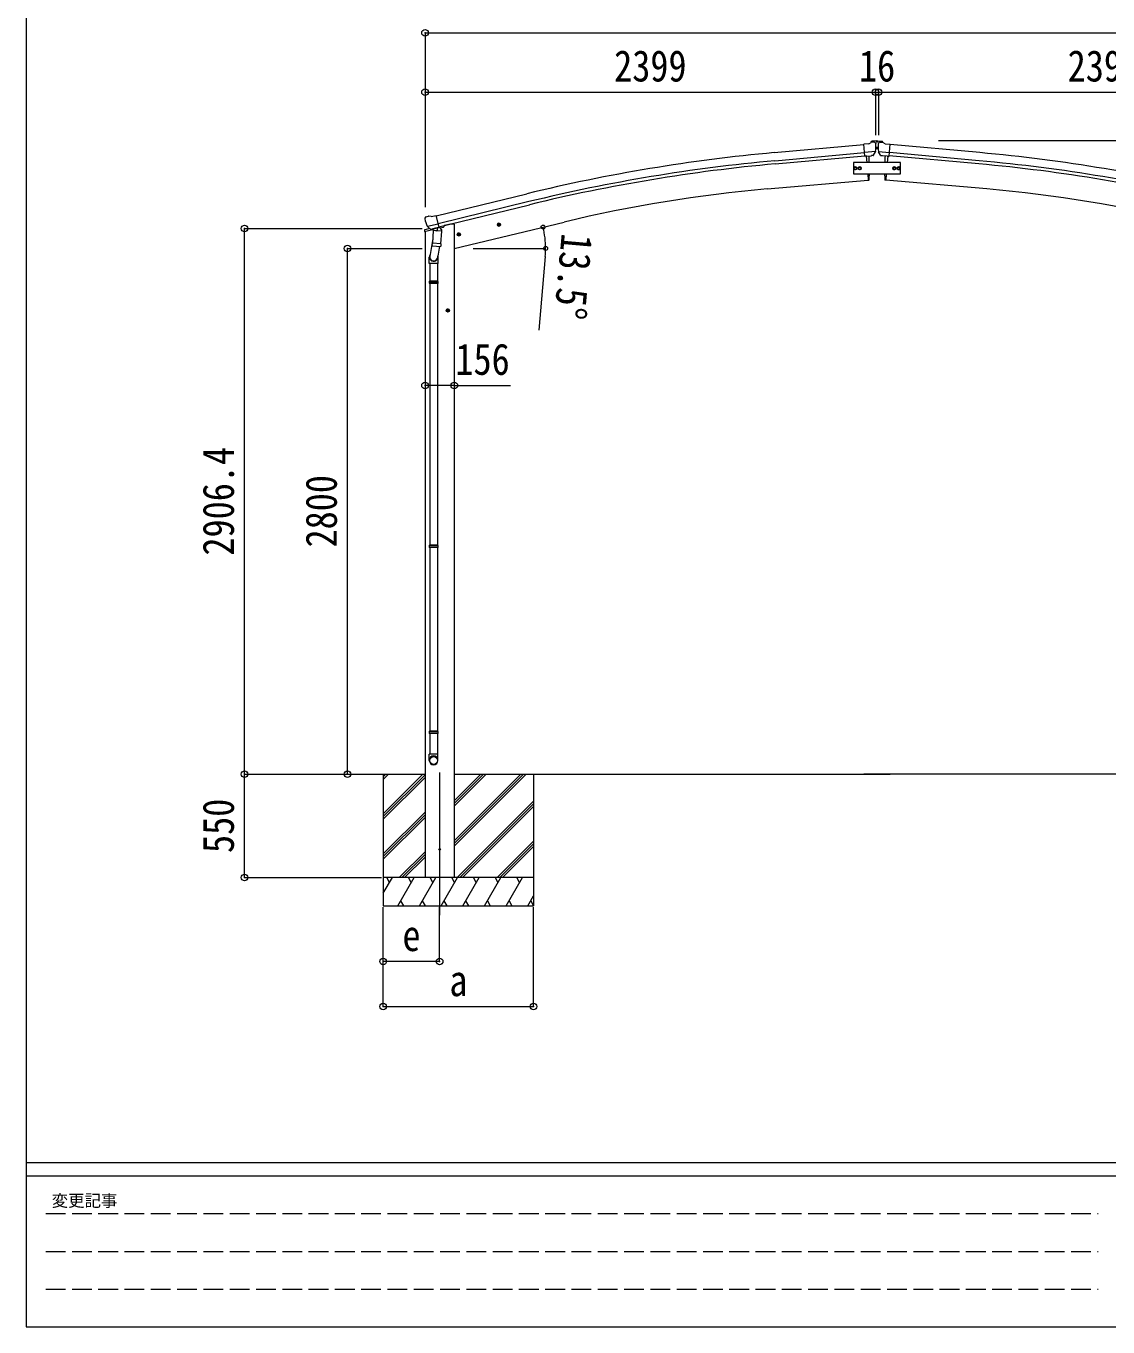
# Model space of a CAD drawing. Units: millimetres at full size. Extents: x -9783 to 33769, y -6828 to 6752.
# Drawn here: x -9783 to -4022, y -6828 to 99 of the extents above; entities that cross this region are included whole.
import ezdxf
from ezdxf.enums import TextEntityAlignment as Align

# ---------------------------------------------------------------- set-up
doc = ezdxf.new("R2010")
doc.units = ezdxf.units.MM
doc.header["$LTSCALE"] = 35
doc.header["$PDMODE"] = 32
doc.header["$PDSIZE"] = 35
doc.linetypes.add('DASHED3', pattern=[4, 3, -1])
for name, color, linetype, lineweight in [('0-0_0', 7, 'Continuous', 9), ('0-1_本体', 4, 'Continuous', 9), ('0-2_部品', 7, 'Continuous', 9), ('0-7_合掌部品', 3, 'Continuous', 9), ('0-8_PARTS2', 2, 'Continuous', 9), ('0-A_寸法', 6, 'Continuous', 9), ('F-0_240', 7, 'Continuous', 9)]:
    doc.layers.add(name, color=color, linetype=linetype, lineweight=lineweight)
doc.styles.add('ＭＳ ゴシック', font='')
doc.styles.get('ＭＳ ゴシック').set_extended_font_data('MS Gothic')

msp = doc.modelspace()

# ---------------------------------------------------------------- linework, layer by layer
at = {"layer": '0-0_0'}
for p, q in [((-8254.79, -3884.99), (-7658.45, -3884.99)), ((-7880.7, -3884.99), (-7880.7, -4584.99)), ((-7880.7, -4096.22), (-7669.47, -3884.99)), ((-7880.7, -3912.37), (-7853.32, -3884.99)), ((-7880.7, -3898.23), (-7867.46, -3884.99)), ((-7880.7, -4110.36), (-7658.45, -3888.11)), ((-7880.7, -4124.5), (-7658.45, -3902.25)), ((-7502.95, -3884.99), (-5180.86, -3884.99)), ((-7502.95, -4267.25), (-7120.69, -3884.99)), ((-7502.95, -4238.96), (-7148.97, -3884.99)), ((-7502.95, -4253.11), (-7134.83, -3884.99)), ((-7502.95, -4055.12), (-7332.82, -3884.99)), ((-7502.95, -4040.98), (-7346.96, -3884.99)), ((-7502.95, -4026.83), (-7361.1, -3884.99)), ((-7080.7, -3884.99), (-7080.7, -4584.99)), ((-2999.95, -3884.99), (-5322.05, -3884.99)), ((-7880.7, -4308.35), (-7658.45, -4086.1)), ((-7486.84, -4434.99), (-7080.7, -4028.85)), ((-7472.7, -4434.99), (-7080.7, -4042.99)), ((-7458.56, -4434.99), (-7080.7, -4057.13)), ((-7880.7, -4322.49), (-7658.45, -4100.24)), ((-7880.7, -4336.63), (-7658.45, -4114.38)), ((-7274.71, -4434.99), (-7080.7, -4240.98)), ((-7260.57, -4434.99), (-7080.7, -4255.12)), ((-7246.42, -4434.99), (-7080.7, -4269.26)), ((-7795.21, -4434.99), (-7658.45, -4298.23)), ((-7781.07, -4434.99), (-7658.45, -4312.37)), ((-7766.92, -4434.99), (-7658.45, -4326.51)), ((-7080.7, -4434.99), (-7880.7, -4434.99)), ((-7880.7, -4518.82), (-7832.3, -4434.99)), ((-7847.3, -4460.97), (-7862.3, -4434.99)), ((-7803.43, -4584.99), (-7716.83, -4434.99)), ((-7731.83, -4460.97), (-7746.83, -4434.99)), ((-7687.96, -4584.99), (-7601.36, -4434.99)), ((-7616.36, -4460.97), (-7631.36, -4434.99)), ((-7572.49, -4584.99), (-7485.89, -4434.99)), ((-7500.89, -4460.97), (-7515.89, -4434.99)), ((-7457.02, -4584.99), (-7370.42, -4434.99)), ((-7385.42, -4460.97), (-7400.42, -4434.99)), ((-7341.55, -4584.99), (-7254.95, -4434.99)), ((-7284.95, -4434.99), (-7269.95, -4460.97)), ((-7226.08, -4584.99), (-7139.48, -4434.99)), ((-7154.48, -4460.97), (-7169.48, -4434.99)), ((-7788.44, -4559.01), (-7773.44, -4584.99)), ((-7672.96, -4559.01), (-7657.96, -4584.99)), ((-7557.49, -4559.01), (-7542.5, -4584.99)), ((-7442.02, -4559.01), (-7427.03, -4584.99)), ((-7326.55, -4559.01), (-7311.56, -4584.99)), ((-7211.08, -4559.01), (-7196.09, -4584.99)), ((-7110.61, -4584.99), (-7080.7, -4533.18)), ((-7095.61, -4559.01), (-7080.62, -4584.99)), ((-7880.7, -4584.99), (-7080.7, -4584.99))]:
    msp.add_line(p, q, dxfattribs=at)
at = {"layer": '0-1_本体'}
for p, q in [((-5798.88, -574.99), (-5321.57, -531.67)), ((-4704.02, -574.99), (-5181.33, -531.67)), ((-5794.97, -618.03), (-5317.86, -574.73)), ((-5793.46, -634.74), (-5316.34, -591.44)), ((-4709.44, -634.74), (-5186.56, -591.44)), ((-4707.93, -618.03), (-5185.04, -574.73)), ((-5835.91, -768.27), (-5297.96, -721.2)), ((-4667, -768.27), (-5204.94, -721.2)), ((-7598.43, -911.4), (-7115.58, -793.82)), ((-7105.35, -835.81), (-7588.36, -953.31)), ((-7584.42, -969.74), (-7101.38, -852.12)), ((-7522.95, -954.99), (-7556.46, -963.03)), ((-7502.45, -954.99), (-7522.95, -954.99)), ((-7502.95, -1084.99), (-6917.28, -944.38)), ((-7502.45, -954.99), (-7502.45, -4434.99)), ((-7658.45, -994.69), (-7658.45, -4434.99))]:
    msp.add_line(p, q, dxfattribs=at)
at = {"layer": '0-1_本体', "color": 6}
msp.add_line((-7502.45, -1815.17), (-7658.45, -1815.17), dxfattribs=at)
at = {"layer": '0-1_本体'}
for centre, radius, start, end in [((-4984.87, -9543.57), 9005.44, 95.18612, 103.68612), ((-4984.87, -9543.57), 8962.23, 95.18612, 103.68612), ((-5518.03, -9543.57), 8962.23, 76.31388, 84.81388), ((-5518.03, -9543.57), 9005.44, 76.31388, 84.81388), ((-4984.87, -9543.57), 8945.44, 95.18612, 103.68612), ((-5518.03, -9543.57), 8945.44, 76.31388, 84.81388), ((-5190.93, -8136.57), 7396.48, 95.00259, 103.49741), ((-5311.97, -8136.57), 7396.48, 76.50259, 84.99741)]:
    msp.add_arc(centre, radius, start, end, dxfattribs=at)
at = {"layer": '0-2_部品'}
for p, q in [((-7659.89, -926.98), (-7659.61, -928.13)), ((-7655.67, -918.4), (-7659.52, -924.7)), ((-7652.57, -916.15), (-7639.39, -912.99)), ((-7645.83, -967.28), (-7588.33, -953.48)), ((-7628.98, -982.19), (-7645.36, -967.7)), ((-7624.83, -915.66), (-7638.09, -912.96)), ((-7624.83, -915.66), (-7598.9, -909.44)), ((-7556.46, -962.95), (-7556.46, -966.27)), ((-7274.22, -961.17), (-7254.77, -956.5)), ((-7269.66, -953.39), (-7271.79, -960.59)), ((-7262.36, -951.64), (-7269.66, -953.39)), ((-7262.16, -968.56), (-7266.83, -949.11)), ((-7257.2, -957.08), (-7262.36, -951.64)), ((-7259.33, -964.28), (-7257.2, -957.08)), ((-7661.01, -995.31), (-7618.31, -985.06)), ((-7661.01, -988.42), (-7661.01, -995.31)), ((-7632.51, -979.21), (-7658.71, -985.5)), ((-7617.39, -1031.71), (-7633.3, -1127.88)), ((-7626.27, -982.76), (-7618.75, -980.96)), ((-7625.43, -982.65), (-7623.9, -982.29)), ((-7623.9, -982.29), (-7587.2, -973.47)), ((-7622.07, -982.51), (-7622.12, -983.26)), ((-7621.36, -984.3), (-7595.55, -990.73)), ((-7614.45, -989.64), (-7619.12, -1056.48)), ((-7568.76, -992.84), (-7614.45, -989.64)), ((-7612.67, -986.46), (-7612.9, -989.75)), ((-7593.15, -975.3), (-7594.17, -989.91)), ((-7587.2, -973.47), (-7585.67, -973.11)), ((-7584.12, -971), (-7583.17, -971.07)), ((-7583.17, -971.07), (-7569.86, -986.39)), ((-7579.18, -975.66), (-7560.29, -971.13)), ((-7573.43, -1059.67), (-7568.76, -992.84)), ((-7569.86, -986.39), (-7570.3, -992.73)), ((-7488.14, -1012.53), (-7468.69, -1007.86)), ((-7483.58, -1004.75), (-7485.71, -1011.95)), ((-7476.28, -1003), (-7483.58, -1004.75)), ((-7476.08, -1019.92), (-7480.75, -1000.47)), ((-7471.12, -1008.44), (-7476.28, -1003)), ((-7473.25, -1015.64), (-7471.12, -1008.44)), ((-7619.98, -1068.95), (-7619.11, -1056.48)), ((-7619.58, -1070.3), (-7619.58, -1070.3)), ((-7573.43, -1059.67), (-7619.12, -1056.48)), ((-7618.14, -1071.08), (-7576.44, -1074)), ((-7581.87, -1073.62), (-7592.6, -1137.21)), ((-7573.44, -1059.67), (-7574.33, -1072.37)), ((-7635.45, -1165.04), (-7635.45, -1130.69)), ((-7589.45, -1165.04), (-7635.45, -1165.04)), ((-7633.45, -1165.04), (-7633.45, -1259.04)), ((-7591.45, -1165.04), (-7591.45, -1259.04)), ((-7589.45, -1130.39), (-7589.45, -1165.04)), ((-7635.45, -1261.04), (-7634.45, -1259.04)), ((-7589.45, -1261.04), (-7635.45, -1261.04)), ((-7589.45, -1269.04), (-7635.45, -1269.04)), ((-7590.45, -1259.04), (-7634.45, -1259.04)), ((-7590.45, -1271.04), (-7634.45, -1271.04)), ((-7633.45, -1271.04), (-7633.45, -2665.23)), ((-7591.45, -1271.04), (-7591.45, -2665.23)), ((-7589.45, -1261.04), (-7590.45, -1259.04)), ((-7589.45, -1269.04), (-7590.45, -1271.04)), ((-7589.45, -1261.04), (-7589.45, -1269.04)), ((-7526.95, -1415.11), (-7546.95, -1415.11)), ((-7536.95, -1407.6), (-7543.45, -1411.35)), ((-7543.45, -1411.35), (-7543.45, -1418.86)), ((-7543.45, -1418.86), (-7536.95, -1422.61)), ((-7536.95, -1425.11), (-7536.95, -1405.11)), ((-7530.45, -1411.35), (-7536.95, -1407.6)), ((-7635.45, -2667.23), (-7634.45, -2665.23)), ((-7589.45, -2667.23), (-7635.45, -2667.23)), ((-7589.45, -2675.23), (-7635.45, -2675.23)), ((-7590.45, -2665.23), (-7634.45, -2665.23)), ((-7590.45, -2677.23), (-7634.45, -2677.23)), ((-7633.45, -2677.23), (-7633.45, -3655.42)), ((-7591.45, -2677.23), (-7591.45, -3655.42)), ((-7589.45, -2667.23), (-7590.45, -2665.23)), ((-7589.45, -2675.23), (-7590.45, -2677.23)), ((-7589.45, -2667.23), (-7589.45, -2675.23)), ((-7635.45, -3657.42), (-7634.45, -3655.42)), ((-7589.45, -3657.42), (-7635.45, -3657.42)), ((-7589.45, -3665.42), (-7635.45, -3665.42)), ((-7590.45, -3655.42), (-7634.45, -3655.42)), ((-7590.45, -3667.42), (-7634.45, -3667.42)), ((-7633.45, -3667.42), (-7633.45, -3777.42)), ((-7591.45, -3667.42), (-7591.45, -3777.42)), ((-7589.45, -3657.42), (-7590.45, -3655.42)), ((-7589.45, -3665.42), (-7590.45, -3667.42)), ((-7589.45, -3657.42), (-7589.45, -3665.42)), ((-7635.45, -3811.56), (-7635.45, -3777.42)), ((-7589.45, -3777.42), (-7635.45, -3777.42)), ((-7589.45, -3811.56), (-7589.45, -3777.42))]:
    msp.add_line(p, q, dxfattribs=at)
for points in [[(-7646.1, -966.71), (-7645.52, -967.55), (-7645.36, -967.7)], [(-7593.47, -974.89), (-7583.75, -972.55), (-7598.9, -909.44)], [(-7271.79, -960.59), (-7266.63, -966.03), (-7259.33, -964.28)], [(-7593.47, -974.89), (-7593.71, -975.04), (-7618.47, -980.98), (-7618.75, -980.96)], [(-7485.71, -1011.95), (-7480.55, -1017.39), (-7473.25, -1015.64)], [(-7635.45, -1261.04), (-7635.45, -1269.04), (-7634.45, -1271.04)], [(-7536.95, -1422.61), (-7530.45, -1418.86), (-7530.45, -1411.35)], [(-7635.45, -2667.23), (-7635.45, -2675.23), (-7634.45, -2677.23)], [(-7635.45, -3657.42), (-7635.45, -3665.42), (-7634.45, -3667.42)]]:
    msp.add_lwpolyline(points, dxfattribs=at)
for centre, radius in [((-7264.49, -958.84), 8.5), ((-7264.49, -958.84), 7.7), ((-7264.49, -958.84), 6.5), ((-7478.42, -1010.19), 8.5), ((-7478.42, -1010.19), 7.7), ((-7478.42, -1010.19), 6.5), ((-7536.95, -1415.11), 8.5), ((-7536.95, -1415.11), 7.7), ((-7536.95, -1415.11), 6.5)]:
    msp.add_circle(centre, radius, dxfattribs=at)
at = {"layer": '0-2_部品', "color": 4}
msp.add_circle((-7580.45, -4284.99), 4.5, dxfattribs=at)
at = {"layer": '0-2_部品'}
for centre, radius, start, end in [((-7462.8, -880.88), 202.4, 193.5, 205.09125), ((-7651.4, -921.01), 5, 103.5, 148.5), ((-7638.69, -915.9), 3, 78.5, 103.5), ((-7561.46, -966.27), 5, 283.5, 0), ((-7658.01, -988.42), 3, 103.5, 180), ((-7625.55, -982.17), 0.5, 248.23754, 283.5), ((-7622.57, -982.48), 0.5, 356, 103.5), ((-7621.12, -983.33), 1, 176, 256), ((-7595.2, -989.76), 1.03, 250.03897, 351.96569), ((-7592.55, -975.38), 0.604, 100.59842, 172.20595), ((-7585.79, -972.62), 0.5, 283.5, 318.76246), ((-7618.04, -1069.12), 1.95, 175.04017, 217.47766), ((-7618, -1069.09), 2, 217.40962, 266), ((-7576.3, -1072), 2, 266, 349.46843), ((-7605.45, -1130.69), 30, 177.45142, 180)]:
    msp.add_arc(centre, radius, start, end, dxfattribs=at)
for centre, major_axis, ratio, start_param, end_param in [((-7656.97, -926.26), (-1.57, -2.57), 0.99628, 4.712389, 5.4996506), ((-7626.99, -979.94), (-0.73, -2.92), 0.997631, 5.8041905, 6.6006116), ((-7626.94, -979.71), (2.63, 3.16), 0.650902, 4.0958226, 4.1686332), ((-7626.97, -979.84), (-0.73, -2.92), 0.997631, 0.3902369, 0.4789948), ((-7612.45, -1130.39), (23, 0), 0.996195, 2.5560258, 6.5663028), ((-7612.45, -1130.39), (21, 0), 0.996195, 2.9349147, 5.9512394), ((-7612.45, -3809.82), (-23, 0), 0.996195, 3.1415927, 6.2831853), ((-7612.45, -3811.56), (-23, 0), 0.996195, 3.1415927, 6.2831853), ((-7612.45, -3811.56), (0, -23.43), 0.981806, 4.712389, 7.8539816)]:
    msp.add_ellipse(centre, major_axis=major_axis, ratio=ratio, start_param=start_param, end_param=end_param, dxfattribs=at)
msp.add_ellipse((-7612.45, -3811.56), major_axis=(21, 0), ratio=0.996195, dxfattribs=at)
at = {"layer": '0-7_合掌部品'}
for p, q in [((-5295.19, -527.22), (-5321.75, -529.55)), ((-5316.1, -594.21), (-5321.75, -529.55)), ((-5295.19, -527.22), (-5283.47, -520.46)), ((-5268.57, -518.87), (-5282.23, -520.07)), ((-5255.62, -511.9), (-5279.76, -514.01)), ((-5259.43, -524.62), (-5264.91, -520.02)), ((-5258.37, -526.67), (-5258.25, -528.01)), ((-5257.64, -553.4), (-5245.6, -553.4)), ((-5255.62, -511.9), (-5247.62, -511.9)), ((-5250.36, -516.62), (-5249.52, -516.62)), ((-5250.36, -549.32), (-5249.52, -549.32)), ((-5247.62, -511.9), (-5223.48, -514.01)), ((-5244.87, -526.67), (-5244.99, -528.01)), ((-5243.81, -524.62), (-5238.32, -520.02)), ((-5234.67, -518.87), (-5221.01, -520.07)), ((-5220.12, -519.83), (-5223.48, -514.01)), ((-5220.12, -520.03), (-5220.12, -519.83)), ((-5208.05, -527.22), (-5219.77, -520.46)), ((-5208.05, -527.22), (-5181.48, -529.55)), ((-5187.14, -594.21), (-5181.48, -529.55)), ((-5258.89, -569.51), (-5317.81, -574.67)), ((-5306.14, -593.34), (-5316.1, -594.21)), ((-5309.12, -593.6), (-5306.12, -627.94)), ((-5272.53, -590.4), (-5280.23, -591.07)), ((-5270.14, -589), (-5259.21, -570.06)), ((-5244.35, -569.51), (-5185.43, -574.67)), ((-5233.1, -589), (-5244.03, -570.06)), ((-5230.71, -590.4), (-5223, -591.07)), ((-5197.1, -593.34), (-5197.38, -593.41)), ((-5194.11, -593.6), (-5197.12, -627.94)), ((-5197.1, -593.34), (-5187.14, -594.21)), ((-5300.87, -687.94), (-5297.96, -721.2)), ((-5202.37, -687.94), (-5205.28, -721.2)), ((-5297.96, -721.2), (-5295.9, -720.95)), ((-5205.28, -721.2), (-5207.34, -720.95))]:
    msp.add_line(p, q, dxfattribs=at)
for points in [[(-5283.12, -520.03), (-5283.12, -519.83), (-5279.76, -514.01)], [(-5252.88, -515.78), (-5253.72, -515.78), (-5253.72, -516.62), (-5252.88, -516.62)], [(-5252.88, -548.48), (-5253.72, -548.48), (-5253.72, -549.32), (-5252.88, -549.32)], [(-5251.2, -514.94), (-5251.2, -514.1), (-5252.04, -514.1), (-5252.04, -514.94)], [(-5252.04, -517.46), (-5252.04, -518.3), (-5251.2, -518.3), (-5251.2, -517.46)], [(-5251.2, -547.64), (-5251.2, -546.8), (-5252.04, -546.8), (-5252.04, -547.64)], [(-5252.04, -550.16), (-5252.04, -551), (-5251.2, -551), (-5251.2, -550.16)], [(-5249.52, -516.62), (-5249.52, -515.78), (-5250.36, -515.78)], [(-5249.52, -549.32), (-5249.52, -548.48), (-5250.36, -548.48)], [(-5306.14, -593.34), (-5305.86, -593.41), (-5280.49, -591.19), (-5280.23, -591.07)], [(-5258.82, -568.88), (-5259.11, -569.87), (-5259.21, -570.06)], [(-5244.42, -568.88), (-5244.13, -569.87), (-5244.03, -570.06)], [(-5197.38, -593.41), (-5222.75, -591.19), (-5223, -591.07)]]:
    msp.add_lwpolyline(points, dxfattribs=at)
for points in [[(-5126.62, -687.94), (-5126.62, -627.94), (-5376.62, -627.94), (-5376.62, -687.94)], [(-5374.63, -657.95), (-5370.87, -651.45), (-5363.37, -651.45), (-5359.61, -657.95), (-5363.37, -664.45), (-5370.87, -664.45)], [(-5351.13, -657.95), (-5347.37, -651.45), (-5339.87, -651.45), (-5336.11, -657.95), (-5339.87, -664.45), (-5347.37, -664.45)], [(-5152.11, -657.94), (-5155.87, -651.44), (-5163.37, -651.44), (-5167.13, -657.94), (-5163.37, -664.44), (-5155.87, -664.44)], [(-5128.61, -657.94), (-5132.37, -651.44), (-5139.87, -651.44), (-5143.63, -657.94), (-5139.87, -664.44), (-5132.37, -664.44)]]:
    msp.add_lwpolyline(points, close=True, dxfattribs=at)
for centre, radius in [((-5251.62, -516.2), 3.5), ((-5251.62, -548.9), 3.5), ((-5367.12, -657.95), 8.5), ((-5367.12, -657.95), 7.7), ((-5367.12, -657.95), 6.5), ((-5343.62, -657.95), 8.5), ((-5343.62, -657.95), 7.7), ((-5343.62, -657.95), 6.5), ((-5159.62, -657.94), 8.5), ((-5159.62, -657.94), 7.7), ((-5159.62, -657.94), 6.5), ((-5136.12, -657.94), 8.5), ((-5136.12, -657.94), 7.7), ((-5136.12, -657.94), 6.5)]:
    msp.add_circle(centre, radius, dxfattribs=at)
for centre, radius, start, end in [((-5281.97, -523.06), 3, 95, 120), ((-5268.13, -523.85), 5, 50.00648, 94.99352), ((-5459.88, -545.65), 202.4, 353.4085, 5), ((-5252.88, -514.94), 0.84, 270, 0), ((-5252.88, -517.46), 0.84, 0, 90), ((-5252.88, -547.64), 0.84, 270, 0), ((-5252.88, -550.16), 0.84, 0, 90), ((-5250.36, -514.94), 0.84, 180, 270), ((-5250.36, -517.46), 0.84, 90, 180), ((-5250.36, -547.64), 0.84, 180, 270), ((-5250.36, -550.16), 0.84, 90, 180), ((-5043.36, -545.65), 202.4, 175, 186.5915), ((-5235.11, -523.85), 5, 85.00648, 129.99352), ((-5221.27, -523.06), 3, 60, 85), ((-6191.73, -665.39), 900, 2.3844, 4.64986), ((-4311.51, -665.39), 900, 175.35014, 177.6156), ((-6191.73, -665.39), 900, 356.63919, 358.56384), ((-4311.51, -665.39), 900, 181.43616, 183.36081), ((-5296.27, -717.97), 3, 277, 356.63919), ((-5206.97, -717.97), 3, 183.36081, 263)]:
    msp.add_arc(centre, radius, start, end, dxfattribs=at)
for centre, major_axis, ratio, start_param, end_param in [((-5254.04, -522.62), (-15.35, 3.44), 0.101033, 5.9751426, 5.9753737), ((-5261.36, -526.92), (2.71, -1.31), 0.997474, 0.5366567, 1.3225652), ((-5241.88, -526.92), (-2.71, -1.31), 0.997474, 4.9606201, 5.7465286), ((-5249.2, -522.62), (15.35, 3.44), 0.101033, 0.3078116, 0.3080427), ((-5272.8, -587.4), (1.62, -2.54), 0.997631, 5.8041905, 5.8929484), ((-5272.87, -587.29), (-3.5, 2.17), 0.650902, 2.1145521, 2.1873627), ((-5272.74, -587.49), (1.62, -2.54), 0.997631, 5.965759, 6.7621801), ((-5230.5, -587.49), (-1.62, -2.54), 0.997631, 5.8041905, 6.6006116), ((-5230.37, -587.29), (3.5, 2.17), 0.650902, 4.0958226, 4.1686332), ((-5230.44, -587.4), (-1.62, -2.54), 0.997631, 0.3902369, 0.4789948)]:
    msp.add_ellipse(centre, major_axis=major_axis, ratio=ratio, start_param=start_param, end_param=end_param, dxfattribs=at)
at = {"layer": '0-8_PARTS2'}
msp.add_line((-7580.45, -3875.78), (-7580.45, -4634.99), dxfattribs=at)
at = {"layer": '0-A_寸法'}
for p, q in [((-7658.45, 63.37), (-7658.45, -253.25)), ((-7658.45, 63.37), (-2844.45, 63.37)), ((-7658.45, -253.25), (-7658.45, -865.48)), ((-7658.45, -253.25), (-5259.45, -253.25)), ((-5259.45, -253.25), (-5259.45, -482.25)), ((-5259.45, -253.25), (-5259.45, -482.25)), ((-5259.45, -253.25), (-5243.45, -253.25)), ((-5243.45, -253.25), (-5243.45, -482.25)), ((-5243.45, -253.25), (-5243.45, -482.25)), ((-5243.45, -253.25), (-2844.45, -253.25)), ((-5243.45, -253.25), (-5243.45, -482.25)), ((-1540.43, -512.89), (-4924.22, -512.89)), ((-8619.03, -978.59), (-7673.94, -978.59)), ((-8619.03, -3884.99), (-8619.03, -978.59)), ((-8071.05, -1084.99), (-7673.94, -1084.99)), ((-8071.05, -3884.99), (-8071.05, -1084.99)), ((-7401.95, -1084.99), (-7015.1, -1084.99)), ((-7017.95, -1127.45), (-7052.31, -1519.95)), ((-7502.45, -1815.17), (-7202.45, -1815.17)), ((-8619.03, -3884.99), (-7890.91, -3884.99)), ((-8619.03, -4434.99), (-8619.03, -3884.99)), ((-8619.03, -4434.99), (-7890.91, -4434.99)), ((-7880.7, -5121.35), (-7880.7, -4592.41)), ((-7880.7, -4881.38), (-7880.7, -4592.41)), ((-7580.45, -4881.38), (-7580.45, -4592.41)), ((-7080.7, -5121.35), (-7080.7, -4592.41)), ((-7580.45, -4881.38), (-7880.7, -4881.38)), ((-7880.7, -5121.35), (-7080.7, -5121.35))]:
    msp.add_line(p, q, dxfattribs=at)
for centre in [(-7029.55, -971.33), (-7016.1, -1084.99)]:
    msp.add_circle(centre, 10.62, dxfattribs=at)
for start, end in [(0, 13.5), (354.99678, 0)]:
    msp.add_arc((-7502.95, -1084.99), 486.86, start, end, dxfattribs=at)
for p in [(-7658.45, 63.37), (-7658.45, -253.25), (-5259.45, -253.25), (-5243.45, -253.25), (-8619.03, -978.59), (-8071.05, -1084.99), (-7658.45, -1815.17), (-7502.45, -1815.17), (-8619.03, -3884.99), (-8071.05, -3884.99), (-8619.03, -4434.99), (-7880.7, -4881.38), (-7580.45, -4881.38), (-7880.7, -5121.35), (-7080.7, -5121.35)]:
    msp.add_point(p, dxfattribs=at)
at = {"layer": 'F-0_240', "color": 5}
for p, q in [((-9783.03, 6751.9), (-9783.03, -6828.1)), ((-9783.03, -5953.1), (9396.97, -5953.1)), ((-9783.03, -6023.1), (6285.75, -6023.1)), ((-9783.03, -6828.1), (9396.97, -6828.1))]:
    msp.add_line(p, q, dxfattribs=at)
at = {"layer": 'F-0_240', "color": 4, "linetype": 'DASHED3'}
for p, q in [((-9678.03, -6224.35), (-4074.25, -6224.35)), ((-9678.03, -6425.6), (-4074.25, -6425.6)), ((-9678.03, -6626.85), (-4074.25, -6626.85))]:
    msp.add_line(p, q, dxfattribs=at)

# ---------------------------------------------------------------- texts
at = {"layer": '0-A_寸法', "color": 7, "style": 'ＭＳ ゴシック', "width": 0.85}
for s, p in [('2399', (-6651.45, -246.25)), ('16', (-5347.7, -246.25)), ('2399', (-4236.45, -246.25)), ('156', (-7496.83, -1808.17)), ('e', (-7778.83, -4876.38)), ('a', (-7528.83, -5116.35))]:
    msp.add_text(s, height=166.8, dxfattribs=at).set_placement(p, align=Align.BOTTOM_LEFT)
for s, rotation, p in [('13.5°', 264.997, (-6980.14, -996.5)), ('2906.4', 90, (-8626.03, -2720.54)), ('2800', 90, (-8078.05, -2677.49)), ('550', 90, (-8626.03, -4304.36))]:
    msp.add_text(s, height=166.8, rotation=rotation, dxfattribs=at).set_placement(p, align=Align.BOTTOM_LEFT)
at = {"layer": 'F-0_240', "style": 'ＭＳ ゴシック'}
msp.add_text('変更記事', height=64.15, dxfattribs=at).set_placement((-9646.27, -6206.85), align=Align.BOTTOM_LEFT)

doc.saveas('drawing.dxf')
